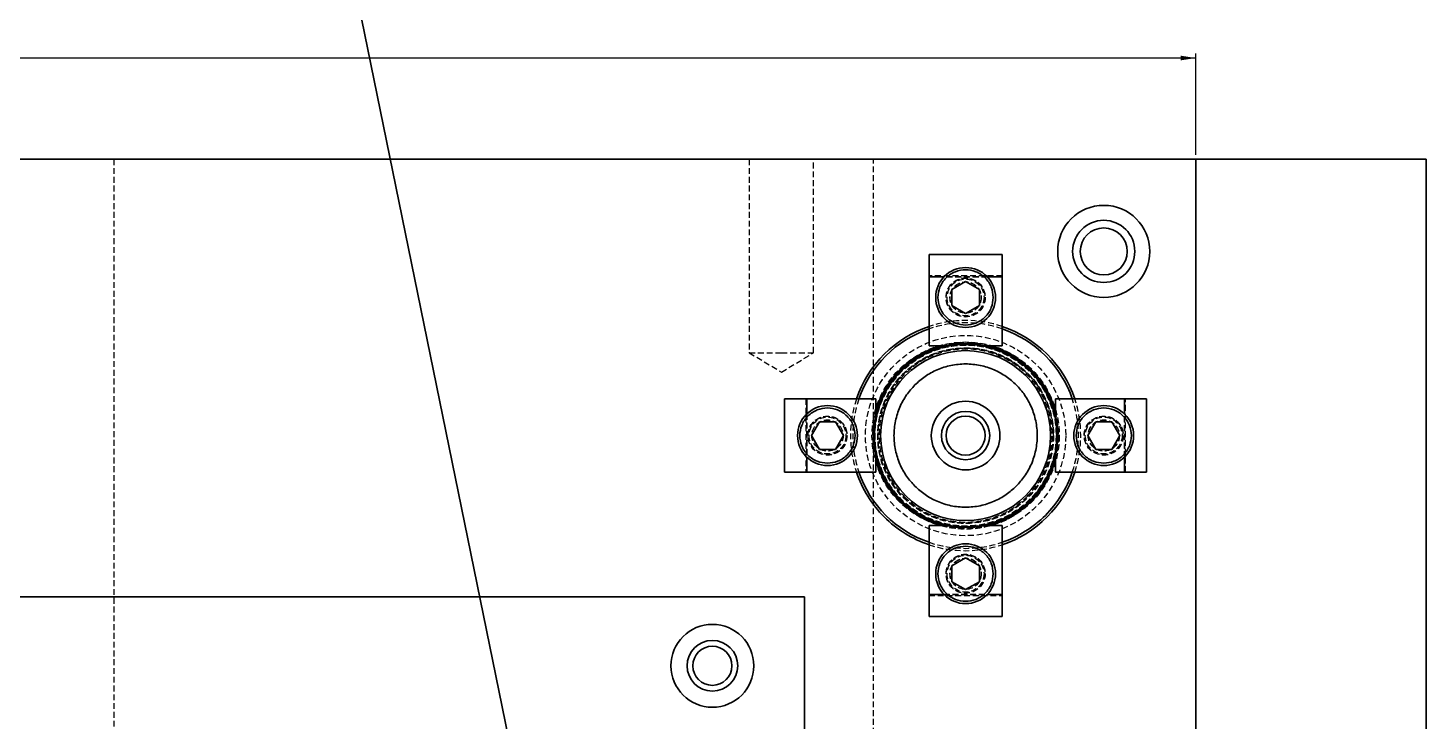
# Model space of a CAD drawing. Header units: millimetres. Extents: x 5 to 1512, y -497 to 895.
# Drawn here: x 397.6 to 701.3, y 283.4 to 434 of the extents above; entities that cross this region are included whole.
import ezdxf

# ---------------------------------------------------------------- set-up
doc = ezdxf.new("R2010")
doc.units = ezdxf.units.MM
doc.linetypes.add('HIDDEN', pattern=[1.905, 1.27, -0.635])
doc.styles.add('SLDTEXTSTYLE13', font='TXT', dxfattribs={"width": 0.75})
doc.dimstyles.new('SLDDIMSTYLE0', dxfattribs={"dimtxt": 3.5, "dimasz": 3.302, "dimexe": 0, "dimexo": 0.0625, "dimgap": 0.875, "dimtad": 1, "dimrnd": 1e-09, "dimzin": 12, "dimdsep": 46, "dimtxsty": 'SLDTEXTSTYLE13', "dimsah": 1, "dimcen": 0.09, "dimadec": 0, "dimazin": 3, "dimtfac": 1, "dimtofl": 0, "dimtmove": 0, "dimatfit": 3, "dimfxl": 1, "dimfrac": 2, "dimtolj": 1, "dimtzin": 12, "dimarcsym": 0})
doc.dimstyles.new('SLDDIMSTYLE1', dxfattribs={"dimtxt": 0.18, "dimasz": 3.302, "dimexe": 0, "dimexo": 0.0625, "dimgap": 0, "dimtad": 0, "dimtih": 1, "dimtoh": 1, "dimdec": 0, "dimrnd": 1e-09, "dimzin": 0, "dimdsep": 46, "dimtxsty": 'Standard', "dimsah": 1, "dimcen": 0.09, "dimadec": 0, "dimazin": 0, "dimtfac": 3.302, "dimtdec": 0, "dimtofl": 0, "dimtmove": 0, "dimatfit": 3, "dimfxl": 1, "dimfrac": 2, "dimtolj": 1, "dimtzin": 0, "dimarcsym": 0})

# ---------------------------------------------------------------- blocks, each defined once
blk = doc.blocks.new('_D')
at = {"color": 7, "linetype": 'Continuous', "lineweight": 18}
for p, q in [((101.29, 406.45), (101.29, 428.45)), ((651.29, 406.45), (651.29, 428.45)), ((651.29, 427.45), (101.29, 427.45))]:
    blk.add_line(p, q, dxfattribs=at)
for points in [[(101.29, 427.45), (104.59, 426.94), (104.59, 427.96)], [(651.29, 427.45), (647.99, 427.96), (647.99, 426.94)]]:
    blk.add_solid(points, dxfattribs=at)
at = {"color": 7, "linetype": 'Continuous', "lineweight": 18, "insert": (373.91, 431.96), "char_height": 3.5, "attachment_point": 1, "style": 'SLDTEXTSTYLE13'}
blk.add_mtext('550', dxfattribs=at)

msp = doc.modelspace()

# ---------------------------------------------------------------- linework, layer by layer
at = {"color": 7, "linetype": 'Continuous', "lineweight": 25}
for p, q in [((651.291, 405.45), (101.291, 405.45)), ((651.291, 25.45), (651.291, 405.45)), ((651.291, 405.45), (701.291, 405.45)), ((701.291, 405.45), (701.291, 25.45)), ((593.341, 384.75), (609.241, 384.75)), ((593.341, 379.95), (593.341, 384.75)), ((609.241, 379.95), (609.241, 384.75)), ((593.341, 364.95), (593.341, 379.95)), ((609.241, 364.95), (609.241, 379.95)), ((598.291, 377.182), (601.291, 378.914)), ((598.291, 373.718), (598.291, 377.182)), ((601.291, 378.914), (604.291, 377.182)), ((604.291, 377.182), (604.291, 373.718)), ((601.291, 371.986), (598.291, 373.718)), ((604.291, 373.718), (601.291, 371.986)), ((596.847, 364.95), (593.341, 364.95)), ((609.241, 364.95), (605.735, 364.95)), ((561.991, 353.4), (561.991, 337.5)), ((566.791, 353.4), (561.991, 353.4)), ((581.791, 353.4), (566.791, 353.4)), ((581.791, 349.894), (581.791, 353.4)), ((635.791, 353.4), (620.791, 353.4)), ((620.791, 353.4), (620.791, 349.894)), ((635.791, 353.4), (640.591, 353.4)), ((640.591, 337.5), (640.591, 353.4)), ((567.827, 345.45), (569.559, 348.45)), ((569.559, 348.45), (573.023, 348.45)), ((573.023, 348.45), (574.755, 345.45)), ((627.827, 345.45), (629.559, 348.45)), ((629.559, 348.45), (633.023, 348.45)), ((633.023, 348.45), (634.755, 345.45)), ((569.559, 342.45), (567.827, 345.45)), ((574.755, 345.45), (573.023, 342.45)), ((629.559, 342.45), (627.827, 345.45)), ((634.755, 345.45), (633.023, 342.45)), ((573.023, 342.45), (569.559, 342.45)), ((581.791, 337.5), (581.791, 341.006)), ((620.791, 341.006), (620.791, 337.5)), ((633.023, 342.45), (629.559, 342.45)), ((566.791, 337.5), (561.991, 337.5)), ((566.791, 337.5), (581.791, 337.5)), ((620.791, 337.5), (635.791, 337.5)), ((635.791, 337.5), (640.591, 337.5)), ((593.341, 325.95), (593.341, 310.95)), ((593.341, 325.95), (596.847, 325.95)), ((605.735, 325.95), (609.241, 325.95)), ((609.241, 325.95), (609.241, 310.95)), ((598.291, 317.182), (601.291, 318.914)), ((601.291, 318.914), (604.291, 317.182)), ((598.291, 313.718), (598.291, 317.182)), ((604.291, 317.182), (604.291, 313.718)), ((601.291, 311.986), (598.291, 313.718)), ((604.291, 313.718), (601.291, 311.986)), ((566.291, 310.45), (331.291, 310.45)), ((566.291, 60.45), (566.291, 310.45)), ((593.341, 310.95), (593.341, 306.15)), ((609.241, 310.95), (609.241, 306.15)), ((609.241, 306.15), (593.341, 306.15))]:
    msp.add_line(p, q, dxfattribs=at)
at = {"color": 7, "linetype": 'HIDDEN', "lineweight": 18}
for p, q in [((416.291, 405.45), (416.291, 105.199)), ((554.291, 405.45), (554.291, 363.45)), ((568.291, 363.45), (568.291, 405.45)), ((581.291, 25.45), (581.291, 405.45)), ((609.241, 380.15), (593.341, 380.15)), ((593.341, 379.95), (609.241, 379.95)), ((605.981, 379.95), (596.601, 379.95)), ((554.291, 363.45), (561.291, 363.45)), ((554.291, 363.45), (561.291, 359.244)), ((561.291, 363.45), (568.291, 363.45)), ((561.291, 359.244), (568.291, 363.45)), ((566.591, 353.4), (566.591, 337.5)), ((566.791, 337.5), (566.791, 353.4)), ((635.791, 353.4), (635.791, 337.5)), ((635.991, 337.5), (635.991, 353.4)), ((566.791, 350.14), (566.791, 340.759)), ((635.791, 340.759), (635.791, 350.14)), ((609.241, 310.95), (593.341, 310.95)), ((593.341, 310.75), (609.241, 310.75)), ((596.601, 310.95), (605.981, 310.95))]:
    msp.add_line(p, q, dxfattribs=at)
at = {"color": 8, "linetype": 'Continuous', "lineweight": 25}
for p, q in [((596.601, 379.95), (593.341, 379.95)), ((609.241, 379.95), (605.981, 379.95)), ((566.791, 353.4), (566.791, 350.14)), ((635.791, 350.14), (635.791, 353.4)), ((566.791, 340.759), (566.791, 337.5)), ((635.791, 337.5), (635.791, 340.759)), ((593.341, 310.95), (596.601, 310.95)), ((605.981, 310.95), (609.241, 310.95))]:
    msp.add_line(p, q, dxfattribs=at)
at = {"color": 7, "linetype": 'Continuous', "lineweight": 25}
for centre, radius in [((631.291, 385.45), 10), ((631.291, 385.45), 6.75), ((631.291, 385.45), 5.1), ((601.291, 375.45), 6.5), ((601.291, 345.45), 20), ((601.291, 345.45), 19.83), ((601.291, 345.45), 18.452), ((601.291, 345.45), 7.45), ((571.291, 345.45), 6.5), ((601.291, 345.45), 5.25), ((601.291, 345.45), 4.25), ((631.291, 345.45), 6.5), ((601.291, 315.45), 6.5), ((546.291, 295.45), 9), ((546.291, 295.45), 5.5), ((546.291, 295.45), 4.25)]:
    msp.add_circle(centre, radius, dxfattribs=at)
at = {"color": 7, "linetype": 'HIDDEN', "lineweight": 18}
for centre, radius in [((601.291, 375.45), 4.25), ((601.291, 375.45), 4.2), ((601.291, 375.45), 4), ((601.291, 375.45), 3.4), ((601.291, 375.45), 3.375), ((601.291, 345.45), 21.75), ((601.291, 345.45), 20.334), ((601.291, 345.45), 19.99), ((601.291, 345.45), 19.97), ((601.291, 345.45), 19.8), ((601.291, 345.45), 19.67), ((601.291, 345.45), 19.65), ((601.291, 345.45), 19.092), ((601.291, 345.45), 19.027), ((601.291, 345.45), 19), ((571.291, 345.45), 4.25), ((571.291, 345.45), 4.2), ((571.291, 345.45), 4), ((631.291, 345.45), 4.25), ((631.291, 345.45), 4.2), ((631.291, 345.45), 4), ((571.291, 345.45), 3.4), ((571.291, 345.45), 3.375), ((631.291, 345.45), 3.4), ((631.291, 345.45), 3.375), ((601.291, 315.45), 4.25), ((601.291, 315.45), 4.2), ((601.291, 315.45), 4), ((601.291, 315.45), 3.4), ((601.291, 315.45), 3.375)]:
    msp.add_circle(centre, radius, dxfattribs=at)
for radius, start, end in [(25, 71.45798, 108.54202), (24.5, 71.06533, 108.93467), (20.2, 74.87229, 105.12771), (25, 161.45798, 198.54202), (24.5, 161.06533, 198.93467), (24.5, 341.06533, 18.93467), (25, 341.45798, 18.54202), (20.2, 344.87229, 15.12771), (24.5, 251.06533, 288.93467), (25, 251.45798, 288.54202)]:
    msp.add_arc((601.291, 345.45), radius, start, end, dxfattribs=at)
at = {"color": 7, "linetype": 'Continuous', "lineweight": 25}
for radius, start, end in [(25, 108.54202, 161.45798), (24.5, 108.93467, 161.06533), (25, 18.54202, 71.45798), (24.5, 18.93467, 71.06533), (25, 198.54202, 225), (24.5, 198.93467, 251.06533), (25, 288.54202, 341.45798), (24.5, 315, 341.06533), (24.5, 288.93467, 315), (25, 225, 251.45798)]:
    msp.add_arc((601.291, 345.45), radius, start, end, dxfattribs=at)
at = {"color": 8, "linetype": 'Continuous', "lineweight": 25}
for start, end in [(105.12771, 135), (15.12771, 74.87229), (315, 344.87229)]:
    msp.add_arc((601.291, 345.45), 20.2, start, end, dxfattribs=at)
at = {"color": 7, "linetype": 'Continuous', "lineweight": 25}
for points, knots in [([(595.291, 375.45), (595.371, 376.205), (595.494, 377.366), (596.243, 378.763), (597.017, 379.723), (597.978, 380.502), (599.375, 381.227), (601.291, 381.595), (603.207, 381.227), (604.604, 380.502), (605.565, 379.723), (606.339, 378.763), (607.088, 377.366), (607.211, 376.205), (607.291, 375.45)], [0, 0, 0, 0, 0.1197281, 0.1841801, 0.2499997, 0.3158199, 0.3802715, 0.4999996, 0.6197285, 0.6841801, 0.7500003, 0.8158199, 0.8802719, 1, 1, 1, 1]), ([(601.291, 369.45), (600.536, 369.53), (599.375, 369.653), (597.978, 370.402), (597.017, 371.176), (596.243, 372.137), (595.494, 373.534), (595.371, 374.695), (595.291, 375.45)], [0, 0, 0, 0, 0.2394561, 0.36836, 0.4999992, 0.6316384, 0.7605424, 1, 1, 1, 1]), ([(607.291, 375.45), (607.211, 374.695), (607.088, 373.534), (606.339, 372.137), (605.565, 371.176), (604.604, 370.402), (603.207, 369.653), (602.046, 369.53), (601.291, 369.45)], [0, 0, 0, 0, 0.2394573, 0.368361, 0.5, 0.631639, 0.7605427, 1, 1, 1, 1]), ([(590.292, 356.449), (590.999, 357.084), (592.454, 358.392), (595.116, 359.83), (598.102, 360.786), (601.291, 361.115), (604.479, 360.785), (607.471, 359.835), (610.11, 358.374), (612.351, 356.51), (614.215, 354.269), (615.676, 351.63), (616.626, 348.638), (616.956, 345.45), (616.627, 342.261), (615.671, 339.275), (614.233, 336.613), (612.925, 335.158), (612.29, 334.451)], [0, 0, 0, 0, 0.0582582, 0.1200057, 0.1843205, 0.2499999, 0.3156797, 0.3799945, 0.441742, 0.5000002, 0.5582582, 0.6200059, 0.6843207, 0.7500001, 0.8156798, 0.8799946, 0.9417422, 1, 1, 1, 1]), ([(590.292, 334.451), (589.657, 335.158), (588.349, 336.613), (586.911, 339.275), (585.954, 342.261), (585.626, 345.45), (585.954, 348.639), (586.911, 351.625), (588.349, 354.287), (589.657, 355.742), (590.292, 356.449)], [0, 0, 0, 0, 0.1165156, 0.240011, 0.3686406, 0.5000001, 0.6313589, 0.7599885, 0.8834839, 1, 1, 1, 1]), ([(571.291, 339.45), (570.536, 339.53), (569.375, 339.653), (567.978, 340.402), (567.018, 341.176), (566.239, 342.137), (565.514, 343.534), (565.146, 345.45), (565.514, 347.366), (566.239, 348.763), (567.018, 349.724), (567.978, 350.498), (569.375, 351.246), (570.536, 351.37), (571.291, 351.45)], [0, 0, 0, 0, 0.1197281, 0.1841798, 0.2499995, 0.3158191, 0.3802712, 0.5000001, 0.6197282, 0.6841803, 0.7500005, 0.8158202, 0.8802719, 1, 1, 1, 1]), ([(571.291, 351.45), (572.046, 351.37), (573.207, 351.246), (574.604, 350.498), (575.565, 349.724), (576.339, 348.763), (577.088, 347.366), (577.211, 346.205), (577.291, 345.45)], [0, 0, 0, 0, 0.2394575, 0.3683607, 0.4999998, 0.6316401, 0.7605441, 1, 1, 1, 1]), ([(625.291, 345.45), (625.371, 346.205), (625.494, 347.366), (626.243, 348.763), (627.017, 349.724), (627.978, 350.498), (629.375, 351.246), (630.536, 351.37), (631.291, 351.45)], [0, 0, 0, 0, 0.2394563, 0.3683596, 0.5000011, 0.6316404, 0.7605437, 1, 1, 1, 1]), ([(631.291, 351.45), (632.046, 351.37), (633.207, 351.246), (634.604, 350.498), (635.564, 349.724), (636.343, 348.763), (637.068, 347.366), (637.436, 345.45), (637.068, 343.534), (636.343, 342.137), (635.564, 341.176), (634.604, 340.402), (633.207, 339.653), (632.046, 339.53), (631.291, 339.45)], [0, 0, 0, 0, 0.1197287, 0.1841803, 0.2499999, 0.31582, 0.380272, 0.4999999, 0.6197287, 0.6841806, 0.7500001, 0.8158197, 0.8802713, 1, 1, 1, 1]), ([(577.291, 345.45), (577.211, 344.695), (577.088, 343.534), (576.339, 342.137), (575.565, 341.176), (574.604, 340.402), (573.207, 339.653), (572.046, 339.53), (571.291, 339.45)], [0, 0, 0, 0, 0.2394574, 0.3683613, 0.5000004, 0.6316394, 0.7605426, 1, 1, 1, 1]), ([(631.291, 339.45), (630.536, 339.53), (629.375, 339.653), (627.978, 340.402), (627.017, 341.176), (626.243, 342.137), (625.494, 343.534), (625.371, 344.695), (625.291, 345.45)], [0, 0, 0, 0, 0.2394562, 0.3683595, 0.4999987, 0.631639, 0.7605423, 1, 1, 1, 1]), ([(612.29, 334.451), (611.583, 333.816), (610.128, 332.508), (607.466, 331.07), (604.48, 330.113), (601.291, 329.785), (598.102, 330.113), (595.116, 331.07), (592.454, 332.508), (590.999, 333.816), (590.292, 334.451)], [0, 0, 0, 0, 0.1165163, 0.2400115, 0.368641, 0.5000003, 0.631359, 0.7599885, 0.8834837, 1, 1, 1, 1]), ([(595.291, 315.45), (595.371, 316.205), (595.494, 317.366), (596.243, 318.763), (597.017, 319.724), (597.978, 320.498), (599.375, 321.246), (600.536, 321.37), (601.291, 321.45)], [0, 0, 0, 0, 0.2394571, 0.3683612, 0.5000006, 0.6316399, 0.7605437, 1, 1, 1, 1]), ([(601.291, 321.45), (602.046, 321.37), (603.207, 321.246), (604.604, 320.498), (605.565, 319.724), (606.339, 318.763), (607.088, 317.366), (607.211, 316.205), (607.291, 315.45)], [0, 0, 0, 0, 0.2394575, 0.3683611, 0.5000002, 0.6316393, 0.7605433, 1, 1, 1, 1]), ([(607.291, 315.45), (607.211, 314.695), (607.088, 313.534), (606.339, 312.137), (605.565, 311.177), (604.604, 310.398), (603.207, 309.673), (601.291, 309.305), (599.375, 309.673), (597.978, 310.398), (597.017, 311.177), (596.243, 312.137), (595.494, 313.534), (595.371, 314.695), (595.291, 315.45)], [0, 0, 0, 0, 0.1197284, 0.1841807, 0.2500003, 0.3158198, 0.3802716, 0.5000004, 0.6197284, 0.6841802, 0.7499997, 0.8158193, 0.8802716, 1, 1, 1, 1])]:
    msp.add_open_spline(points, degree=3, knots=knots, dxfattribs=at)
at = {"color": 7, "linetype": 'HIDDEN', "lineweight": 18}
for points, knots in [([(614.586, 332.155), (615.354, 333.009), (616.935, 334.768), (618.673, 337.986), (619.83, 341.595), (620.226, 345.45), (619.828, 349.303), (618.679, 352.92), (616.914, 356.11), (614.66, 358.819), (611.952, 361.073), (608.761, 362.838), (605.144, 363.987), (601.291, 364.385), (597.436, 363.988), (593.827, 362.832), (590.609, 361.094), (588.85, 359.513), (587.996, 358.745)], [0, 0, 0, 0, 0.0582581, 0.1200058, 0.1843204, 0.2500001, 0.3156796, 0.3799944, 0.4417421, 0.5000002, 0.5582582, 0.6200057, 0.6843205, 0.7500002, 0.8156797, 0.8799945, 0.9417421, 1, 1, 1, 1]), ([(587.996, 358.745), (587.228, 357.891), (585.647, 356.132), (583.909, 352.914), (582.752, 349.305), (582.356, 345.45), (582.752, 341.595), (583.909, 337.986), (585.647, 334.768), (587.228, 333.009), (587.996, 332.155)], [0, 0, 0, 0, 0.1165162, 0.2400115, 0.3686411, 0.5, 0.6313594, 0.7599885, 0.8834838, 1, 1, 1, 1]), ([(581.791, 350.707), (581.761, 350.6), (581.658, 350.23), (581.573, 349.843), (581.496, 349.477), (581.412, 349.057), (581.303, 348.412), (581.203, 347.617), (581.139, 346.902), (581.1, 346.179), (581.09, 345.654), (581.092, 345.063), (581.11, 344.442), (581.169, 343.615), (581.255, 342.838), (581.369, 342.078), (581.473, 341.529), (581.607, 340.897), (581.704, 340.523), (581.791, 340.186)], [0, 0, 0, 0, 0.03145303, 0.10812778, 0.11158097, 0.13703298, 0.22875018, 0.29587254, 0.36268369, 0.43120562, 0.49972527, 0.51066516, 0.59777289, 0.67464629, 0.74449153, 0.81790674, 0.89132024, 0.90190562, 1, 1, 1, 1]), ([(587.996, 332.155), (588.85, 331.387), (590.609, 329.806), (593.827, 328.067), (597.436, 326.911), (601.291, 326.515), (605.146, 326.911), (608.755, 328.067), (611.973, 329.806), (613.732, 331.387), (614.586, 332.155)], [0, 0, 0, 0, 0.1165161, 0.2400111, 0.3686408, 0.4999997, 0.6313592, 0.7599889, 0.8834839, 1, 1, 1, 1]), ([(596.033, 325.95), (596.141, 325.92), (596.51, 325.817), (596.897, 325.731), (597.264, 325.655), (597.684, 325.571), (598.329, 325.462), (599.123, 325.362), (599.839, 325.298), (600.562, 325.258), (601.087, 325.249), (601.678, 325.251), (602.298, 325.269), (603.126, 325.328), (603.903, 325.414), (604.663, 325.528), (605.212, 325.632), (605.844, 325.766), (606.218, 325.863), (606.555, 325.95)], [0, 0, 0, 0, 0.0314529, 0.1081278, 0.1115808, 0.1370328, 0.2287502, 0.2958725, 0.3626836, 0.4312056, 0.4997252, 0.5106651, 0.5977729, 0.6746463, 0.7444916, 0.8179067, 0.8913202, 0.9019071, 1, 1, 1, 1])]:
    msp.add_open_spline(points, degree=3, knots=knots, dxfattribs=at)
at = {"color": 8, "linetype": 'Continuous', "lineweight": 25}
for points, knots in [([(587.007, 359.733), (586.431, 359.113), (585.278, 357.873), (583.861, 355.757), (582.965, 354.006), (582.438, 352.719), (582.161, 351.951), (581.944, 351.28), (581.832, 350.862), (581.791, 350.707)], [0, 0, 0, 0, 0.2406549, 0.4813089, 0.721964, 0.7994213, 0.8768778, 0.9543271, 1, 1, 1, 1]), ([(581.791, 340.186), (581.798, 340.158), (581.877, 339.83), (582.076, 339.205), (582.385, 338.31), (583.118, 336.512), (584.482, 333.972), (586.182, 332.083), (587.007, 331.166)], [0, 0, 0, 0, 0.0081916, 0.0960887, 0.1869405, 0.2777899, 0.6493968, 1, 1, 1, 1]), ([(587.007, 331.166), (587.627, 330.59), (588.867, 329.437), (590.983, 328.02), (592.735, 327.124), (594.022, 326.597), (594.79, 326.32), (595.46, 326.103), (595.878, 325.991), (596.033, 325.95)], [0, 0, 0, 0, 0.2406553, 0.4813088, 0.7219639, 0.7994214, 0.8768792, 0.9543269, 1, 1, 1, 1]), ([(606.555, 325.95), (606.583, 325.957), (606.91, 326.036), (607.536, 326.235), (608.431, 326.544), (610.228, 327.277), (612.769, 328.641), (614.658, 330.341), (615.575, 331.166)], [0, 0, 0, 0, 0.0081918, 0.0960887, 0.1869407, 0.2777911, 0.6493962, 1, 1, 1, 1])]:
    msp.add_open_spline(points, degree=3, knots=knots, dxfattribs=at)

# ---------------------------------------------------------------- dimensions: what is measured, and where the dimension line sits
at = {"color": 7, "linetype": 'Continuous', "lineweight": 18}
dim = msp.add_linear_dim(base=(101.291, 427.45), p1=(651.291, 405.45), p2=(101.291, 405.45), dimstyle='SLDDIMSTYLE0', dxfattribs=at)
dim.commit()
dim.dimension.update_dxf_attribs({"geometry": '_D', "text_midpoint": (377.787, 427.45), "dimtype": 160})

# ---------------------------------------------------------------- leaders
at = {"color": 7, "linetype": 'Continuous', "lineweight": 0}
msp.add_leader([(505.219, 263.994), (470.099, 436.043)], dimstyle='SLDDIMSTYLE1', dxfattribs=at)

doc.saveas('drawing.dxf')
